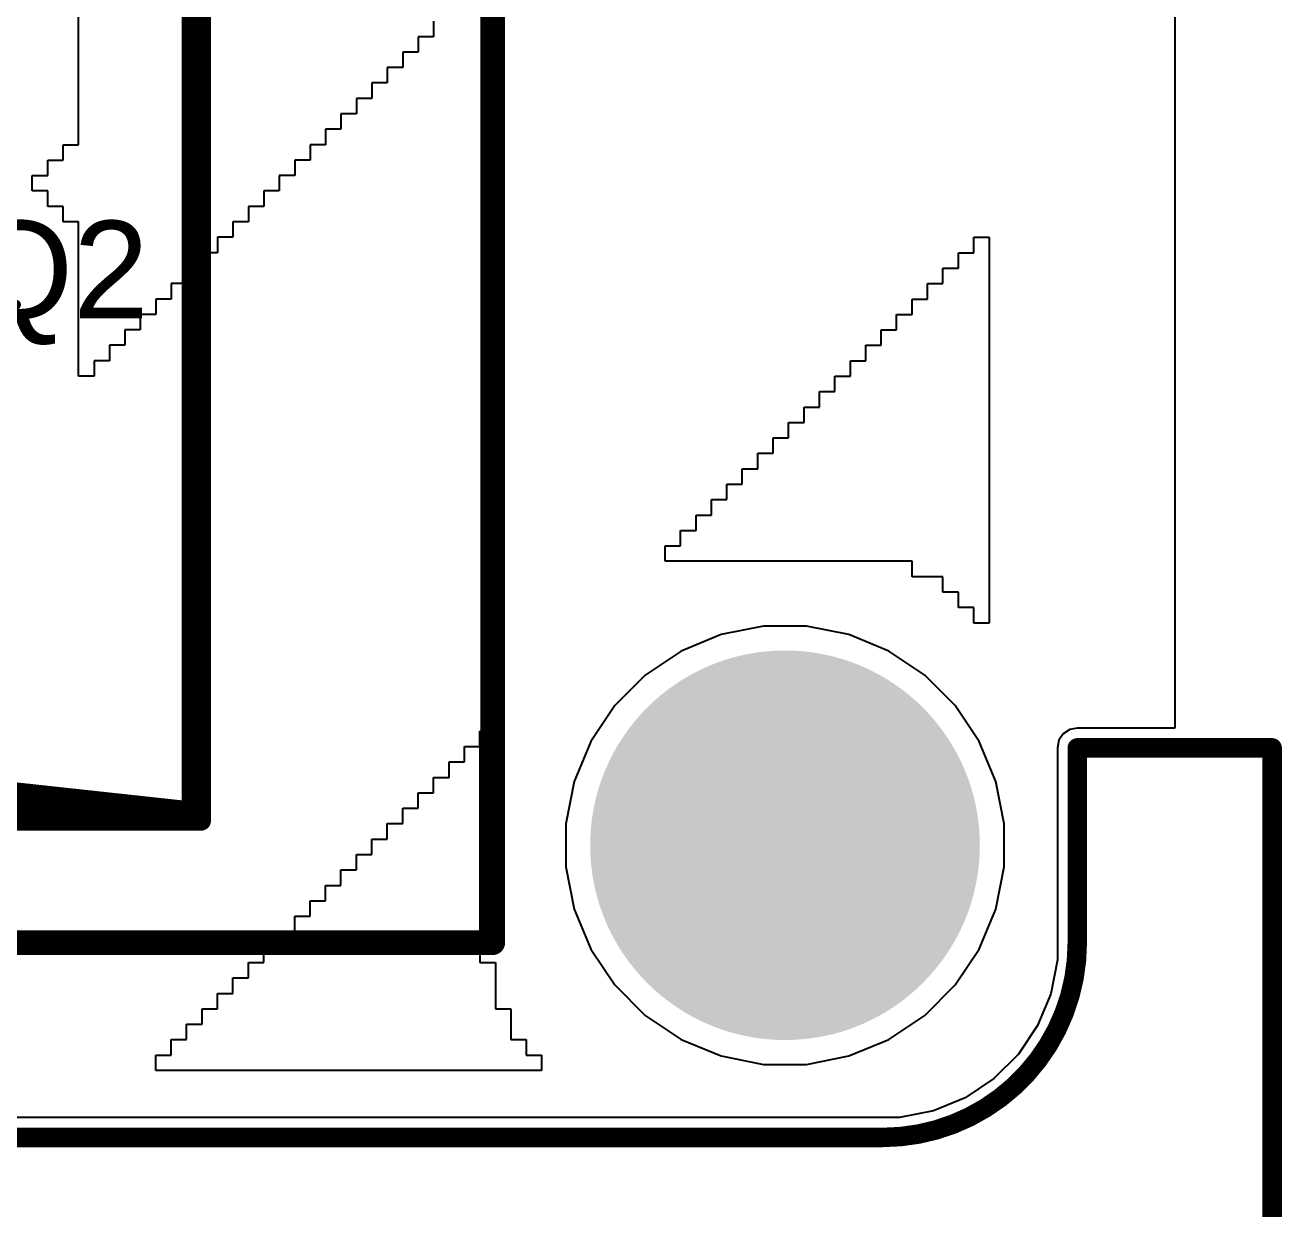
# Model space of a CAD drawing. Header units: inches. Extents: x 1.37 to 7.44, y 1.69 to 5.2.
# Drawn here: x 3.315 to 3.823, y 2.885 to 3.363 of the extents above; entities that cross this region are included whole.
import ezdxf

# ---------------------------------------------------------------- set-up
doc = ezdxf.new("R2010")
doc.units = ezdxf.units.IN
doc.header["$MEASUREMENT"] = 0
for name, color, linetype in [('Board', 216, 'Continuous'), ('Bottom Layer', 5, 'Continuous'), ('Bottom Overlay', 54, 'Continuous'), ('Bottom Solder', 6, 'Continuous'), ('Multi-Layer', 9, 'Continuous'), ('Pad Holes', 156, 'Continuous'), ('Top 3D Body', 56, 'Continuous'), ('Top Assembly', 56, 'Continuous'), ('Top Component Center', 56, 'Continuous'), ('Top Courtyard', 56, 'Continuous'), ('Top Layer', 1, 'Continuous'), ('Top Overlay', 2, 'Continuous'), ('Top Solder', 216, 'Continuous')]:
    doc.layers.add(name, color=color, linetype=linetype)
doc.styles.add('Arial', font='', dxfattribs={"height": 0.2})
doc.styles.get('Arial').set_extended_font_data('Arial')

# ---------------------------------------------------------------- blocks, each defined once
blk = doc.blocks.new('FP_TO_220_P0A0015988_MFG_65')
at = {"layer": 'Bottom Layer'}
blk.add_hatch(color=5, dxfattribs=at).paths.add_polyline_path([(-0.06329, 0.13976), (0.01545, 0.13976), (0.01545, 0.06102), (-0.06329, 0.06102)])
h = blk.add_hatch(color=5, dxfattribs=at)
edge = h.paths.add_edge_path()
edge.add_arc((-0.02392, 0), 0.03937, 0, 360)
h = blk.add_hatch(color=5, dxfattribs=at)
edge = h.paths.add_edge_path()
edge.add_arc((-0.02392, -0.10039), 0.03937, 0, 360)
at = {"layer": 'Bottom Solder'}
blk.add_hatch(color=6, dxfattribs=at).paths.add_polyline_path([(-0.06329, 0.13976), (0.01545, 0.13976), (0.01545, 0.06102), (-0.06329, 0.06102)])
h = blk.add_hatch(color=6, dxfattribs=at)
edge = h.paths.add_edge_path()
edge.add_arc((-0.02392, 0), 0.03937, 0, 360)
h = blk.add_hatch(color=6, dxfattribs=at)
edge = h.paths.add_edge_path()
edge.add_arc((-0.02392, -0.10039), 0.03937, 0, 360)
at = {"layer": 'Multi-Layer'}
blk.add_hatch(color=9, dxfattribs=at).paths.add_polyline_path([(-0.06329, 0.13976), (0.01545, 0.13976), (0.01545, 0.06102), (-0.06329, 0.06102)])
h = blk.add_hatch(color=9, dxfattribs=at)
edge = h.paths.add_edge_path()
edge.add_arc((-0.02392, 0), 0.03937, 0, 360)
h = blk.add_hatch(color=9, dxfattribs=at)
edge = h.paths.add_edge_path()
edge.add_arc((-0.02392, -0.10039), 0.03937, 0, 360)
at = {"layer": 'Pad Holes'}
h = blk.add_hatch(color=7, dxfattribs=at)
edge = h.paths.add_edge_path()
edge.add_arc((-0.02392, 0.10039), 0.02559, 0, 360)
h = blk.add_hatch(color=7, dxfattribs=at)
edge = h.paths.add_edge_path()
edge.add_arc((-0.02392, 0), 0.02559, 0, 360)
h = blk.add_hatch(color=7, dxfattribs=at)
edge = h.paths.add_edge_path()
edge.add_arc((-0.02392, -0.10039), 0.02559, 0, 360)
at = {"layer": 'Top Layer'}
blk.add_hatch(color=1, dxfattribs=at).paths.add_polyline_path([(-0.06329, 0.13976), (0.01545, 0.13976), (0.01545, 0.06102), (-0.06329, 0.06102)])
h = blk.add_hatch(color=1, dxfattribs=at)
edge = h.paths.add_edge_path()
edge.add_arc((-0.02392, 0), 0.03937, 0, 360)
h = blk.add_hatch(color=1, dxfattribs=at)
edge = h.paths.add_edge_path()
edge.add_arc((-0.02392, -0.10039), 0.03937, 0, 360)
at = {"layer": 'Top Solder'}
blk.add_hatch(color=216, dxfattribs=at).paths.add_polyline_path([(-0.06329, 0.13976), (0.01545, 0.13976), (0.01545, 0.06102), (-0.06329, 0.06102)])
h = blk.add_hatch(color=216, dxfattribs=at)
edge = h.paths.add_edge_path()
edge.add_arc((-0.02392, 0), 0.03937, 0, 360)
h = blk.add_hatch(color=216, dxfattribs=at)
edge = h.paths.add_edge_path()
edge.add_arc((-0.02392, -0.10039), 0.03937, 0, 360)
at = {"layer": 'Top 3D Body'}
for points in [[(-0.09055, 0.20472, 0.00787, 0.00787, 0), (0.09055, 0.20472, 0.00787, 0.00787, 0)], [(-0.09055, -0.20472, 0.00787, 0.00787, 0), (-0.09055, 0.20472, 0.00787, 0.00787, 0)], [(0.09055, -0.20472, 0.00787, 0.00787, 0), (0.09055, 0.20472, 0.00787, 0.00787, 0)], [(-0.09055, -0.20472, 0.00787, 0.00787, 0), (0.09055, -0.20472, 0.00787, 0.00787, 0)]]:
    blk.add_lwpolyline(points, format="xyseb", dxfattribs=at)
for points in [[(-0.09252, 0.20472, 0.00394, 0.00394, 1), (-0.08858, 0.20472, 0.00394, 0.00394, 1)], [(-0.09252, 0.20472, 0.00394, 0.00394, 1), (-0.08858, 0.20472, 0.00394, 0.00394, 1)], [(0.08858, 0.20472, 0.00394, 0.00394, 1), (0.09252, 0.20472, 0.00394, 0.00394, 1)], [(0.08858, 0.20472, 0.00394, 0.00394, 1), (0.09252, 0.20472, 0.00394, 0.00394, 1)], [(-0.09252, -0.20472, 0.00394, 0.00394, 1), (-0.08858, -0.20472, 0.00394, 0.00394, 1)], [(-0.09252, -0.20472, 0.00394, 0.00394, 1), (-0.08858, -0.20472, 0.00394, 0.00394, 1)], [(0.08858, -0.20472, 0.00394, 0.00394, 1), (0.09252, -0.20472, 0.00394, 0.00394, 1)], [(0.08858, -0.20472, 0.00394, 0.00394, 1), (0.09252, -0.20472, 0.00394, 0.00394, 1)]]:
    blk.add_lwpolyline(points, format="xyseb", close=True, dxfattribs=at)
at = {"layer": 'Top Assembly'}
for points in [[(-0.09449, 0.20866, 0.00787, 0.00787, 0), (0.09449, 0.20866, 0.00787, 0.00787, 0)], [(-0.09449, -0.20866, 0.00787, 0.00787, 0), (-0.09449, 0.20866, 0.00787, 0.00787, 0)], [(0.09449, -0.20866, 0.00787, 0.00787, 0), (0.09449, 0.20866, 0.00787, 0.00787, 0)], [(-0.09449, -0.20866, 0.00787, 0.00787, 0), (0.09449, -0.20866, 0.00787, 0.00787, 0)]]:
    blk.add_lwpolyline(points, format="xyseb", dxfattribs=at)
for points in [[(-0.09646, 0.20866, 0.00394, 0.00394, 1), (-0.09252, 0.20866, 0.00394, 0.00394, 1)], [(-0.09646, 0.20866, 0.00394, 0.00394, 1), (-0.09252, 0.20866, 0.00394, 0.00394, 1)], [(0.09252, 0.20866, 0.00394, 0.00394, 1), (0.09646, 0.20866, 0.00394, 0.00394, 1)], [(0.09252, 0.20866, 0.00394, 0.00394, 1), (0.09646, 0.20866, 0.00394, 0.00394, 1)], [(-0.09646, -0.20866, 0.00394, 0.00394, 1), (-0.09252, -0.20866, 0.00394, 0.00394, 1)], [(-0.09646, -0.20866, 0.00394, 0.00394, 1), (-0.09252, -0.20866, 0.00394, 0.00394, 1)], [(0.09252, -0.20866, 0.00394, 0.00394, 1), (0.09646, -0.20866, 0.00394, 0.00394, 1)], [(0.09252, -0.20866, 0.00394, 0.00394, 1), (0.09646, -0.20866, 0.00394, 0.00394, 1)]]:
    blk.add_lwpolyline(points, format="xyseb", close=True, dxfattribs=at)
at = {"layer": 'Top Component Center'}
for points in [[(0, -0.01969, 0.00394, 0.00394, 0), (0, 0.01969, 0.00394, 0.00394, 0)], [(-0.01969, 0, 0.00394, 0.00394, 0), (0.01969, 0, 0.00394, 0.00394, 0)]]:
    blk.add_lwpolyline(points, format="xyseb", dxfattribs=at)
for points in [[(-0.00098, 0.01969, 0.00197, 0.00197, 1), (0.00098, 0.01969, 0.00197, 0.00197, 1)], [(-0.02067, 0, 0.00197, 0.00197, 1), (-0.0187, 0, 0.00197, 0.00197, 1)], [(0.0187, 0, 0.00197, 0.00197, 1), (0.02067, 0, 0.00197, 0.00197, 1)], [(-0.00098, -0.01969, 0.00197, 0.00197, 1), (0.00098, -0.01969, 0.00197, 0.00197, 1)]]:
    blk.add_lwpolyline(points, format="xyseb", close=True, dxfattribs=at)
at = {"layer": 'Top Courtyard'}
for points in [[(-0.09449, 0.20866, 0.00787, 0.00787, 0), (0.09449, 0.20866, 0.00787, 0.00787, 0)], [(-0.09449, -0.20866, 0.00787, 0.00787, 0), (-0.09449, 0.20866, 0.00787, 0.00787, 0)], [(0.09449, -0.20866, 0.00787, 0.00787, 0), (0.09449, 0.20866, 0.00787, 0.00787, 0)], [(-0.09449, -0.20866, 0.00787, 0.00787, 0), (0.09449, -0.20866, 0.00787, 0.00787, 0)]]:
    blk.add_lwpolyline(points, format="xyseb", dxfattribs=at)
for points in [[(-0.09646, 0.20866, 0.00394, 0.00394, 1), (-0.09252, 0.20866, 0.00394, 0.00394, 1)], [(-0.09646, 0.20866, 0.00394, 0.00394, 1), (-0.09252, 0.20866, 0.00394, 0.00394, 1)], [(0.09252, 0.20866, 0.00394, 0.00394, 1), (0.09646, 0.20866, 0.00394, 0.00394, 1)], [(0.09252, 0.20866, 0.00394, 0.00394, 1), (0.09646, 0.20866, 0.00394, 0.00394, 1)], [(-0.09646, -0.20866, 0.00394, 0.00394, 1), (-0.09252, -0.20866, 0.00394, 0.00394, 1)], [(-0.09646, -0.20866, 0.00394, 0.00394, 1), (-0.09252, -0.20866, 0.00394, 0.00394, 1)], [(0.09252, -0.20866, 0.00394, 0.00394, 1), (0.09646, -0.20866, 0.00394, 0.00394, 1)], [(0.09252, -0.20866, 0.00394, 0.00394, 1), (0.09646, -0.20866, 0.00394, 0.00394, 1)]]:
    blk.add_lwpolyline(points, format="xyseb", close=True, dxfattribs=at)
at = {"layer": 'Top Overlay'}
for points in [[(-0.01772, 0.22441, 0.00984, 0.00984, 1), (-0.02756, 0.22441, 0.00984, 0.00984, 1)], [(-0.03002, 0.22441, 0.00492, 0.00492, 1), (-0.0251, 0.22441, 0.00492, 0.00492, 1)], [(-0.02018, 0.22441, 0.00492, 0.00492, 1), (-0.01526, 0.22441, 0.00492, 0.00492, 1)], [(0.08858, 0.20472, 0.00394, 0.00394, 1), (0.09252, 0.20472, 0.00394, 0.00394, 1)], [(0.08858, 0.20472, 0.00394, 0.00394, 1), (0.09252, 0.20472, 0.00394, 0.00394, 1)], [(-0.09252, 0.18504, 0.00394, 0.00394, 1), (-0.08858, 0.18504, 0.00394, 0.00394, 1)], [(-0.09252, 0.18504, 0.00394, 0.00394, 1), (-0.08858, 0.18504, 0.00394, 0.00394, 1)], [(-0.09252, -0.18504, 0.00394, 0.00394, 1), (-0.08858, -0.18504, 0.00394, 0.00394, 1)], [(-0.09252, -0.18504, 0.00394, 0.00394, 1), (-0.08858, -0.18504, 0.00394, 0.00394, 1)], [(0.08858, -0.20472, 0.00394, 0.00394, 1), (0.09252, -0.20472, 0.00394, 0.00394, 1)], [(0.08858, -0.20472, 0.00394, 0.00394, 1), (0.09252, -0.20472, 0.00394, 0.00394, 1)]]:
    blk.add_lwpolyline(points, format="xyseb", close=True, dxfattribs=at)
for points in [[(-0.09055, 0.18504, 0.00787, 0.00787, 0), (0.09055, 0.20472, 0.00787, 0.00787, 0)], [(0.09055, -0.20472, 0.00787, 0.00787, 0), (0.09055, 0.20472, 0.00787, 0.00787, 0)], [(-0.09055, -0.18504, 0.00787, 0.00787, 0), (-0.09055, 0.18504, 0.00787, 0.00787, 0)], [(-0.09055, -0.18504, 0.00787, 0.00787, 0), (0.09055, -0.20472, 0.00787, 0.00787, 0)]]:
    blk.add_lwpolyline(points, format="xyseb", dxfattribs=at)
at = {"layer": 'Top Assembly', "style": 'Arial'}
blk.add_text('Q2', height=0.03937, dxfattribs=at).set_placement((0, -0.00545))

msp = doc.modelspace()

# ---------------------------------------------------------------- hatches: boundary and pattern name
at = {"layer": 'Bottom Layer'}
h = msp.add_hatch(color=5, dxfattribs=at)
edge = h.paths.add_edge_path()
edge.add_arc((3.62205, 3.0315), 0.07874, 0, 360)
at = {"layer": 'Bottom Solder'}
h = msp.add_hatch(color=6, dxfattribs=at)
edge = h.paths.add_edge_path()
edge.add_arc((3.62205, 3.0315), 0.07874, 0, 360)
at = {"layer": 'Multi-Layer'}
h = msp.add_hatch(color=9, dxfattribs=at)
edge = h.paths.add_edge_path()
edge.add_arc((3.62205, 3.0315), 0.07874, 0, 360)
at = {"layer": 'Pad Holes'}
h = msp.add_hatch(color=7, dxfattribs=at)
edge = h.paths.add_edge_path()
edge.add_arc((3.62205, 3.0315), 0.07874, 0, 360)
at = {"layer": 'Top Layer'}
h = msp.add_hatch(color=1, dxfattribs=at)
edge = h.paths.add_edge_path()
edge.add_arc((3.62205, 3.0315), 0.07874, 0, 360)
at = {"layer": 'Top Solder'}
h = msp.add_hatch(color=216, dxfattribs=at)
edge = h.paths.add_edge_path()
edge.add_arc((3.62205, 3.0315), 0.07874, 0, 360)

# ---------------------------------------------------------------- linework, layer by layer
at = {"layer": 'Board'}
for points in [[(3.74016, 3.07087, 0.00787, 0.00787, 0), (3.8189, 3.07087, 0.00787, 0.00787, 0)], [(3.74016, 2.99213, 0.00787, 0.00787, 0), (3.74016, 3.07087, 0.00787, 0.00787, 0)], [(3.8189, 1.69291, 0.00787, 0.00787, 0), (3.8189, 3.07087, 0.00787, 0.00787, 0)], [(3.74016, 2.99213, 0.00787, 0.00787, -0.414214), (3.66142, 2.91339, 0.00787, 0.00787, 0)], [(1.45669, 2.91339, 0.00787, 0.00787, 0), (3.66142, 2.91339, 0.00787, 0.00787, 0)]]:
    msp.add_lwpolyline(points, format="xyseb", dxfattribs=at)
for points in [[(3.73819, 3.07087, 0.00394, 0.00394, 1), (3.74213, 3.07087, 0.00394, 0.00394, 1)], [(3.73819, 3.07087, 0.00394, 0.00394, 1), (3.74213, 3.07087, 0.00394, 0.00394, 1)], [(3.81693, 3.07087, 0.00394, 0.00394, 1), (3.82087, 3.07087, 0.00394, 0.00394, 1)], [(3.81693, 3.07087, 0.00394, 0.00394, 1), (3.82087, 3.07087, 0.00394, 0.00394, 1)], [(3.73819, 2.99213, 0.00394, 0.00394, 1), (3.74213, 2.99213, 0.00394, 0.00394, 1)], [(3.73819, 2.99213, 0.00394, 0.00394, 1), (3.74213, 2.99213, 0.00394, 0.00394, 1)], [(3.65945, 2.91339, 0.00394, 0.00394, 1), (3.66339, 2.91339, 0.00394, 0.00394, 1)], [(3.65945, 2.91339, 0.00394, 0.00394, 1), (3.66339, 2.91339, 0.00394, 0.00394, 1)]]:
    msp.add_lwpolyline(points, format="xyseb", close=True, dxfattribs=at)
at = {"layer": 'Bottom Layer'}
for p, q in [((3.77953, 3.4868), (3.77953, 3.07889)), ((3.61332, 3.12008), (3.59621, 3.11667)), ((3.63077, 3.12008), (3.61332, 3.12008)), ((3.64789, 3.11667), (3.63077, 3.12008)), ((3.59621, 3.11667), (3.58009, 3.11)), ((3.66401, 3.11), (3.64789, 3.11667)), ((3.58009, 3.11), (3.56558, 3.1003)), ((3.67852, 3.1003), (3.66401, 3.11)), ((3.56558, 3.1003), (3.55324, 3.08796)), ((3.69085, 3.08796), (3.67852, 3.1003)), ((3.55324, 3.08796), (3.54355, 3.07346)), ((3.70055, 3.07346), (3.69085, 3.08796)), ((3.73709, 3.07828), (3.73448, 3.07654)), ((3.74016, 3.07889), (3.73709, 3.07828)), ((3.77953, 3.07889), (3.74016, 3.07889)), ((3.54355, 3.07346), (3.53687, 3.05733)), ((3.70723, 3.05733), (3.70055, 3.07346)), ((3.73274, 3.07394), (3.73213, 3.07087)), ((3.73448, 3.07654), (3.73274, 3.07394)), ((3.73213, 3.07087), (3.73213, 2.99213)), ((3.53687, 3.05733), (3.53346, 3.04022)), ((3.71063, 3.04022), (3.70723, 3.05733)), ((3.53346, 3.04022), (3.53346, 3.02277)), ((3.71063, 3.02277), (3.71063, 3.04022)), ((3.53346, 3.02277), (3.53687, 3.00566)), ((3.70723, 3.00566), (3.71063, 3.02277)), ((3.53687, 3.00566), (3.54355, 2.98954)), ((3.70055, 2.98954), (3.70723, 3.00566)), ((3.73213, 2.99213), (3.73213, 2.98516)), ((3.54355, 2.98954), (3.55324, 2.97503)), ((3.69085, 2.97503), (3.70055, 2.98954)), ((3.73213, 2.98516), (3.72941, 2.9715)), ((3.55324, 2.97503), (3.56558, 2.96269)), ((3.67852, 2.96269), (3.69085, 2.97503)), ((3.72941, 2.9715), (3.72408, 2.95863)), ((3.56558, 2.96269), (3.58009, 2.953)), ((3.66401, 2.953), (3.67852, 2.96269)), ((3.72408, 2.95863), (3.71634, 2.94705)), ((3.58009, 2.953), (3.59621, 2.94632)), ((3.64789, 2.94632), (3.66401, 2.953)), ((3.59621, 2.94632), (3.61332, 2.94291)), ((3.63077, 2.94291), (3.64789, 2.94632)), ((3.71634, 2.94705), (3.70649, 2.9372)), ((3.61332, 2.94291), (3.63077, 2.94291)), ((3.70649, 2.9372), (3.69491, 2.92946)), ((3.69491, 2.92946), (3.68204, 2.92413)), ((3.66142, 2.92141), (1.45669, 2.92141)), ((3.66838, 2.92141), (3.66142, 2.92141)), ((3.68204, 2.92413), (3.66838, 2.92141))]:
    msp.add_line(p, q, dxfattribs=at)
at = {"layer": 'Bottom Overlay'}
for p, q in [((3.33657, 3.3147), (3.33657, 3.38332)), ((3.48004, 3.3646), (3.48004, 3.35836)), ((3.48004, 3.35836), (3.4738, 3.35836)), ((3.4738, 3.35836), (3.4738, 3.35213)), ((3.4738, 3.35213), (3.46756, 3.35213)), ((3.46756, 3.35213), (3.46756, 3.34589)), ((3.46756, 3.34589), (3.46133, 3.34589)), ((3.46133, 3.34589), (3.46133, 3.33965)), ((3.46133, 3.33965), (3.45509, 3.33965)), ((3.45509, 3.33965), (3.45509, 3.33341)), ((3.45509, 3.33341), (3.44885, 3.33341)), ((3.44885, 3.33341), (3.44885, 3.32718)), ((3.44885, 3.32718), (3.44261, 3.32718)), ((3.44261, 3.32718), (3.44261, 3.32094)), ((3.44261, 3.32094), (3.43638, 3.32094)), ((3.43638, 3.32094), (3.43638, 3.3147)), ((3.33034, 3.30846), (3.33034, 3.3147)), ((3.33034, 3.3147), (3.33657, 3.3147)), ((3.43638, 3.3147), (3.43014, 3.3147)), ((3.43014, 3.3147), (3.43014, 3.30846)), ((3.3241, 3.30223), (3.3241, 3.30846)), ((3.3241, 3.30846), (3.33034, 3.30846)), ((3.43014, 3.30846), (3.4239, 3.30846)), ((3.4239, 3.30846), (3.4239, 3.30223)), ((3.31786, 3.29599), (3.31786, 3.30223)), ((3.31786, 3.30223), (3.3241, 3.30223)), ((3.4239, 3.30223), (3.41766, 3.30223)), ((3.41766, 3.30223), (3.41766, 3.29599)), ((3.3241, 3.29599), (3.31786, 3.29599)), ((3.3241, 3.28975), (3.3241, 3.29599)), ((3.41766, 3.29599), (3.41143, 3.29599)), ((3.41143, 3.29599), (3.41143, 3.28975)), ((3.33034, 3.28975), (3.3241, 3.28975)), ((3.33034, 3.28351), (3.33034, 3.28975)), ((3.41143, 3.28975), (3.40519, 3.28975)), ((3.40519, 3.28975), (3.40519, 3.28351)), ((3.33657, 3.28351), (3.33034, 3.28351)), ((3.33657, 3.22114), (3.33657, 3.28351)), ((3.40519, 3.28351), (3.39895, 3.28351)), ((3.39895, 3.28351), (3.39895, 3.27728)), ((3.39895, 3.27728), (3.39271, 3.27728)), ((3.39271, 3.27728), (3.39271, 3.27104)), ((3.69836, 3.27104), (3.69836, 3.27728)), ((3.69836, 3.27728), (3.70459, 3.27728)), ((3.70459, 3.27728), (3.70459, 3.25232)), ((3.39271, 3.27104), (3.38647, 3.27104)), ((3.38647, 3.27104), (3.38647, 3.2648)), ((3.69212, 3.2648), (3.69212, 3.27104)), ((3.69212, 3.27104), (3.69836, 3.27104)), ((3.38647, 3.2648), (3.38024, 3.2648)), ((3.38024, 3.2648), (3.38024, 3.25856)), ((3.68588, 3.25856), (3.68588, 3.2648)), ((3.68588, 3.2648), (3.69212, 3.2648)), ((3.38024, 3.25856), (3.374, 3.25856)), ((3.374, 3.25856), (3.374, 3.25232)), ((3.67964, 3.25232), (3.67964, 3.25856)), ((3.67964, 3.25856), (3.68588, 3.25856)), ((3.374, 3.25232), (3.36776, 3.25232)), ((3.36776, 3.25232), (3.36776, 3.24609)), ((3.67341, 3.24609), (3.67341, 3.25232)), ((3.67341, 3.25232), (3.67964, 3.25232)), ((3.70459, 3.25232), (3.70459, 3.24609)), ((3.36776, 3.24609), (3.36152, 3.24609)), ((3.36152, 3.24609), (3.36152, 3.23985)), ((3.66717, 3.23985), (3.66717, 3.24609)), ((3.66717, 3.24609), (3.67341, 3.24609)), ((3.70459, 3.24609), (3.70459, 3.12133)), ((3.36152, 3.23985), (3.35529, 3.23985)), ((3.35529, 3.23985), (3.35529, 3.23361)), ((3.66093, 3.23361), (3.66093, 3.23985)), ((3.66093, 3.23985), (3.66717, 3.23985)), ((3.35529, 3.23361), (3.34905, 3.23361)), ((3.34905, 3.23361), (3.34905, 3.22737)), ((3.65469, 3.22737), (3.65469, 3.23361)), ((3.65469, 3.23361), (3.66093, 3.23361)), ((3.34905, 3.22737), (3.34281, 3.22737)), ((3.34281, 3.22737), (3.34281, 3.22114)), ((3.64846, 3.22114), (3.64846, 3.22737)), ((3.64846, 3.22737), (3.65469, 3.22737)), ((3.34281, 3.22114), (3.33657, 3.22114)), ((3.64222, 3.2149), (3.64222, 3.22114)), ((3.64222, 3.22114), (3.64846, 3.22114)), ((3.63598, 3.20866), (3.63598, 3.2149)), ((3.63598, 3.2149), (3.64222, 3.2149)), ((3.62974, 3.20242), (3.62974, 3.20866)), ((3.62974, 3.20866), (3.63598, 3.20866)), ((3.62351, 3.19619), (3.62351, 3.20242)), ((3.62351, 3.20242), (3.62974, 3.20242)), ((3.61727, 3.18995), (3.61727, 3.19619)), ((3.61727, 3.19619), (3.62351, 3.19619)), ((3.61103, 3.18371), (3.61103, 3.18995)), ((3.61103, 3.18995), (3.61727, 3.18995)), ((3.60479, 3.17747), (3.60479, 3.18371)), ((3.60479, 3.18371), (3.61103, 3.18371)), ((3.59855, 3.17124), (3.59855, 3.17747)), ((3.59855, 3.17747), (3.60479, 3.17747)), ((3.59232, 3.165), (3.59232, 3.17124)), ((3.59232, 3.17124), (3.59855, 3.17124)), ((3.58608, 3.15876), (3.58608, 3.165)), ((3.58608, 3.165), (3.59232, 3.165)), ((3.57984, 3.15252), (3.57984, 3.15876)), ((3.57984, 3.15876), (3.58608, 3.15876)), ((3.5736, 3.14629), (3.5736, 3.15252)), ((3.5736, 3.15252), (3.57984, 3.15252)), ((3.67341, 3.14629), (3.5736, 3.14629)), ((3.67341, 3.14005), (3.67341, 3.14629)), ((3.68588, 3.14005), (3.67341, 3.14005)), ((3.68588, 3.13381), (3.68588, 3.14005)), ((3.69212, 3.13381), (3.68588, 3.13381)), ((3.69212, 3.12757), (3.69212, 3.13381)), ((3.69836, 3.12757), (3.69212, 3.12757)), ((3.69836, 3.12133), (3.69836, 3.12757)), ((3.70459, 3.12133), (3.69836, 3.12133)), ((3.49875, 3.07143), (3.49875, 3.07767)), ((3.49875, 3.07767), (3.50499, 3.07767)), ((3.50499, 3.07767), (3.50499, 3.07143)), ((3.49251, 3.0652), (3.49251, 3.07143)), ((3.49251, 3.07143), (3.49875, 3.07143)), ((3.50499, 3.07143), (3.49875, 3.07143)), ((3.49875, 3.07143), (3.49875, 2.98411)), ((3.48628, 3.05896), (3.48628, 3.0652)), ((3.48628, 3.0652), (3.49251, 3.0652)), ((3.48004, 3.05272), (3.48004, 3.05896)), ((3.48004, 3.05896), (3.48628, 3.05896)), ((3.4738, 3.04648), (3.4738, 3.05272)), ((3.4738, 3.05272), (3.48004, 3.05272)), ((3.46756, 3.04025), (3.46756, 3.04648)), ((3.46756, 3.04648), (3.4738, 3.04648)), ((3.46133, 3.03401), (3.46133, 3.04025)), ((3.46133, 3.04025), (3.46756, 3.04025)), ((3.45509, 3.02777), (3.45509, 3.03401)), ((3.45509, 3.03401), (3.46133, 3.03401)), ((3.44885, 3.02153), (3.44885, 3.02777)), ((3.44885, 3.02777), (3.45509, 3.02777)), ((3.44261, 3.01529), (3.44261, 3.02153)), ((3.44261, 3.02153), (3.44885, 3.02153)), ((3.43638, 3.00906), (3.43638, 3.01529)), ((3.43638, 3.01529), (3.44261, 3.01529)), ((3.43014, 3.00282), (3.43014, 3.00906)), ((3.43014, 3.00906), (3.43638, 3.00906)), ((3.4239, 2.99658), (3.4239, 3.00282)), ((3.4239, 3.00282), (3.43014, 3.00282)), ((3.41766, 2.99034), (3.41766, 2.99658)), ((3.41766, 2.99658), (3.4239, 2.99658)), ((3.41143, 2.98411), (3.41143, 2.99034)), ((3.41143, 2.99034), (3.41766, 2.99034)), ((3.40519, 2.97787), (3.40519, 2.98411)), ((3.40519, 2.98411), (3.41143, 2.98411)), ((3.49875, 2.98411), (3.50499, 2.98411)), ((3.50499, 2.98411), (3.50499, 2.96539)), ((3.39895, 2.97163), (3.39895, 2.97787)), ((3.39895, 2.97787), (3.40519, 2.97787)), ((3.39271, 2.96539), (3.39271, 2.97163)), ((3.39271, 2.97163), (3.39895, 2.97163)), ((3.38647, 2.95916), (3.38647, 2.96539)), ((3.38647, 2.96539), (3.39271, 2.96539)), ((3.50499, 2.96539), (3.51123, 2.96539)), ((3.51123, 2.96539), (3.51123, 2.95292)), ((3.38024, 2.95292), (3.38024, 2.95916)), ((3.38024, 2.95916), (3.38647, 2.95916)), ((3.374, 2.94668), (3.374, 2.95292)), ((3.374, 2.95292), (3.38024, 2.95292)), ((3.51123, 2.95292), (3.51747, 2.95292)), ((3.51747, 2.95292), (3.51747, 2.94668)), ((3.36776, 2.94044), (3.36776, 2.94668)), ((3.36776, 2.94668), (3.374, 2.94668)), ((3.51747, 2.94668), (3.5237, 2.94668)), ((3.5237, 2.94668), (3.5237, 2.94044)), ((3.5237, 2.94044), (3.36776, 2.94044))]:
    msp.add_line(p, q, dxfattribs=at)
at = {"layer": 'Top Layer'}
for p, q in [((3.77953, 3.60892), (3.77953, 3.07889)), ((3.61332, 3.12008), (3.59621, 3.11667)), ((3.63077, 3.12008), (3.61332, 3.12008)), ((3.64789, 3.11667), (3.63077, 3.12008)), ((3.59621, 3.11667), (3.58009, 3.11)), ((3.66401, 3.11), (3.64789, 3.11667)), ((3.58009, 3.11), (3.56558, 3.1003)), ((3.67852, 3.1003), (3.66401, 3.11)), ((3.56558, 3.1003), (3.55324, 3.08796)), ((3.69085, 3.08796), (3.67852, 3.1003)), ((3.55324, 3.08796), (3.54355, 3.07346)), ((3.70055, 3.07346), (3.69085, 3.08796)), ((3.73709, 3.07828), (3.73448, 3.07654)), ((3.74016, 3.07889), (3.73709, 3.07828)), ((3.77953, 3.07889), (3.74016, 3.07889)), ((3.54355, 3.07346), (3.53687, 3.05733)), ((3.70723, 3.05733), (3.70055, 3.07346)), ((3.73274, 3.07394), (3.73213, 3.07087)), ((3.73448, 3.07654), (3.73274, 3.07394)), ((3.73213, 3.07087), (3.73213, 2.99213)), ((3.53687, 3.05733), (3.53346, 3.04022)), ((3.71063, 3.04022), (3.70723, 3.05733)), ((3.53346, 3.04022), (3.53346, 3.02277)), ((3.71063, 3.02277), (3.71063, 3.04022)), ((3.53346, 3.02277), (3.53687, 3.00566)), ((3.70723, 3.00566), (3.71063, 3.02277)), ((3.53687, 3.00566), (3.54355, 2.98954)), ((3.70055, 2.98954), (3.70723, 3.00566)), ((3.73213, 2.99213), (3.73213, 2.98516)), ((3.54355, 2.98954), (3.55324, 2.97503)), ((3.69085, 2.97503), (3.70055, 2.98954)), ((3.73213, 2.98516), (3.72941, 2.9715)), ((3.55324, 2.97503), (3.56558, 2.96269)), ((3.67852, 2.96269), (3.69085, 2.97503)), ((3.72941, 2.9715), (3.72408, 2.95863)), ((3.56558, 2.96269), (3.58009, 2.953)), ((3.66401, 2.953), (3.67852, 2.96269)), ((3.72408, 2.95863), (3.71634, 2.94705)), ((3.58009, 2.953), (3.59621, 2.94632)), ((3.64789, 2.94632), (3.66401, 2.953)), ((3.59621, 2.94632), (3.61332, 2.94291)), ((3.63077, 2.94291), (3.64789, 2.94632)), ((3.71634, 2.94705), (3.70649, 2.9372)), ((3.61332, 2.94291), (3.63077, 2.94291)), ((3.70649, 2.9372), (3.69491, 2.92946)), ((3.69491, 2.92946), (3.68204, 2.92413)), ((3.66142, 2.92141), (1.45669, 2.92141)), ((3.66838, 2.92141), (3.66142, 2.92141)), ((3.68204, 2.92413), (3.66838, 2.92141))]:
    msp.add_line(p, q, dxfattribs=at)
at = {"layer": 'Top Overlay'}
for points in [[(3.50394, 2.99213, 0.01, 0.01, 0), (3.50394, 3.50394, 0.01, 0.01, 0)], [(3.18898, 2.99213, 0.01, 0.01, 0), (3.50394, 2.99213, 0.01, 0.01, 0)]]:
    msp.add_lwpolyline(points, format="xyseb", dxfattribs=at)
msp.add_lwpolyline([(3.50144, 2.99213, 0.005, 0.005, 1), (3.50644, 2.99213, 0.005, 0.005, 1)], format="xyseb", close=True, dxfattribs=at)
msp.add_lwpolyline([(3.50144, 2.99213, 0.005, 0.005, 1), (3.50644, 2.99213, 0.005, 0.005, 1)], format="xyseb", close=True, dxfattribs=at)

# ---------------------------------------------------------------- block references
msp.add_blockref('FP_TO_220_P0A0015988_MFG_65', (3.29163, 3.25))

doc.saveas('drawing.dxf')
